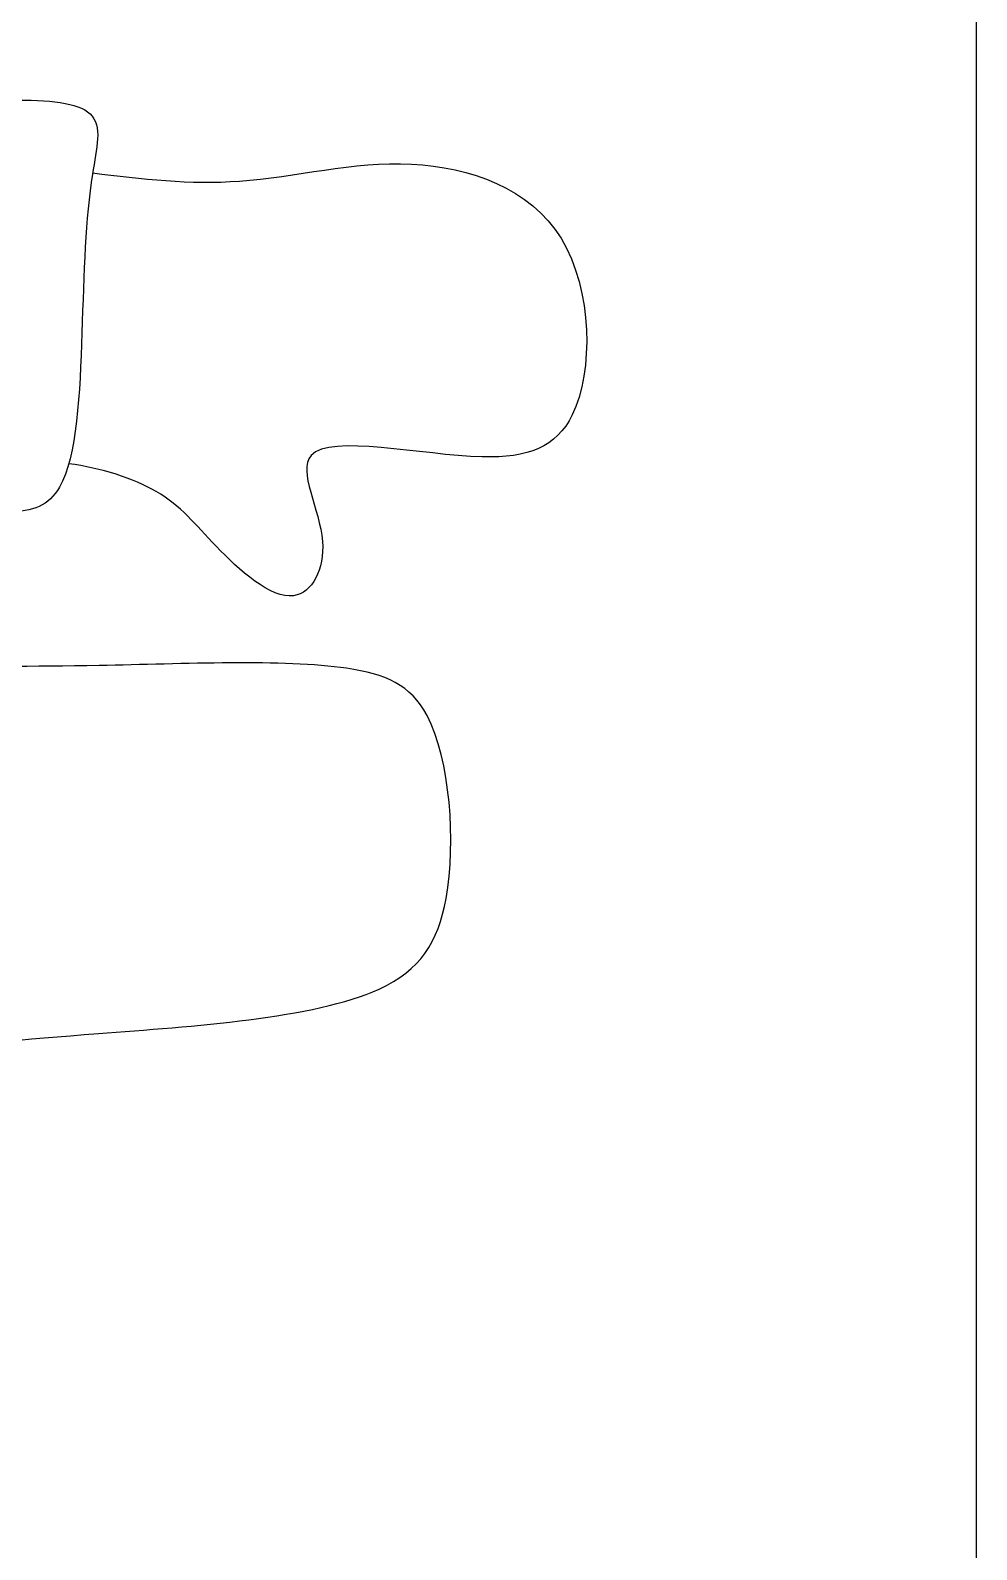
# Model space of a CAD drawing. Header units: millimetres. Extents: x 44692 to 101945, y -26273 to 14445.
# Drawn here: x 72078.9 to 72265.5, y -20847 to -20547.7 of the extents above; entities that cross this region are included whole.
import ezdxf

# ---------------------------------------------------------------- set-up
doc = ezdxf.new("R2010")
doc.units = ezdxf.units.MM
doc.header["$LTSCALE"] = 100
doc.layers.add('Muebles', color=112, linetype='Continuous')
doc.layers.add('Personal', color=171, linetype='Continuous')

# ---------------------------------------------------------------- blocks, each defined once
blk = doc.blocks.new('pa17-16')
for points, knots in [([(5.81957, 2.58456), (5.83702, 2.58187), (5.88167, 2.56747), (5.97554, 2.54176), (5.97203, 2.46091), (5.97908, 2.39259), (5.98116, 2.31501), (5.9891, 2.26121), (5.96925, 2.26636), (5.94014, 2.26633), (5.90633, 2.26679), (5.90051, 2.28107), (5.90899, 2.31838), (5.90069, 2.36058), (5.90188, 2.40112), (5.89641, 2.42377), (5.89335, 2.43478)], [6.682038, 6.682038, 6.682038, 6.682038, 7.076266, 7.806153, 8.304227, 8.77662, 9.284333, 9.649979, 9.844608, 10.160206, 10.472731, 10.661147, 10.998544, 11.371438, 11.724832, 12.051545, 12.051545, 12.051545, 12.051545]), ([(5.79429, 2.29916), (5.79513, 2.28578), (5.79835, 2.26141), (5.8038, 2.20023), (5.82555, 2.18692), (5.86724, 2.19104), (5.87553, 2.21167), (5.87182, 2.26054), (5.87146, 2.286), (5.87105, 2.29784)], [0, 0, 0, 0, 0.353805, 0.775896, 1.041599, 1.377968, 1.615337, 2.001902, 2.313716, 2.313716, 2.313716, 2.313716]), ([(5.97134, 2.26517), (5.97034, 2.25531), (5.9686, 2.234), (5.9786, 2.20172), (5.96678, 2.16443), (5.92181, 2.16279), (5.91341, 2.18321), (5.92295, 2.22902), (5.89878, 2.21347), (5.88203, 2.22147), (5.89756, 2.23969), (5.90801, 2.24798), (5.91202, 2.26181), (5.91268, 2.26832)], [0.038839, 0.038839, 0.038839, 0.038839, 0.324329, 0.654038, 0.980089, 1.31306, 1.562526, 1.890179, 2.123217, 2.319335, 2.559559, 2.78492, 2.989829, 2.989829, 2.989829, 2.989829])]:
    blk.add_open_spline(points, degree=3, knots=knots)

msp = doc.modelspace()

# ---------------------------------------------------------------- linework, layer by layer
at = {"layer": 'Muebles'}
msp.add_line((72265.508, -21146.369), (72265.508, -19646.369), dxfattribs=at)

# ---------------------------------------------------------------- block references
at = {"layer": 'Personal', "xscale": 979.1504951166461, "yscale": 979.1504951166461, "zscale": 979.1504951166461, "rotation": 88.39986811930522}
msp.add_blockref('pa17-16', (74144.99, -26482.223), dxfattribs=at)

doc.saveas('drawing.dxf')
